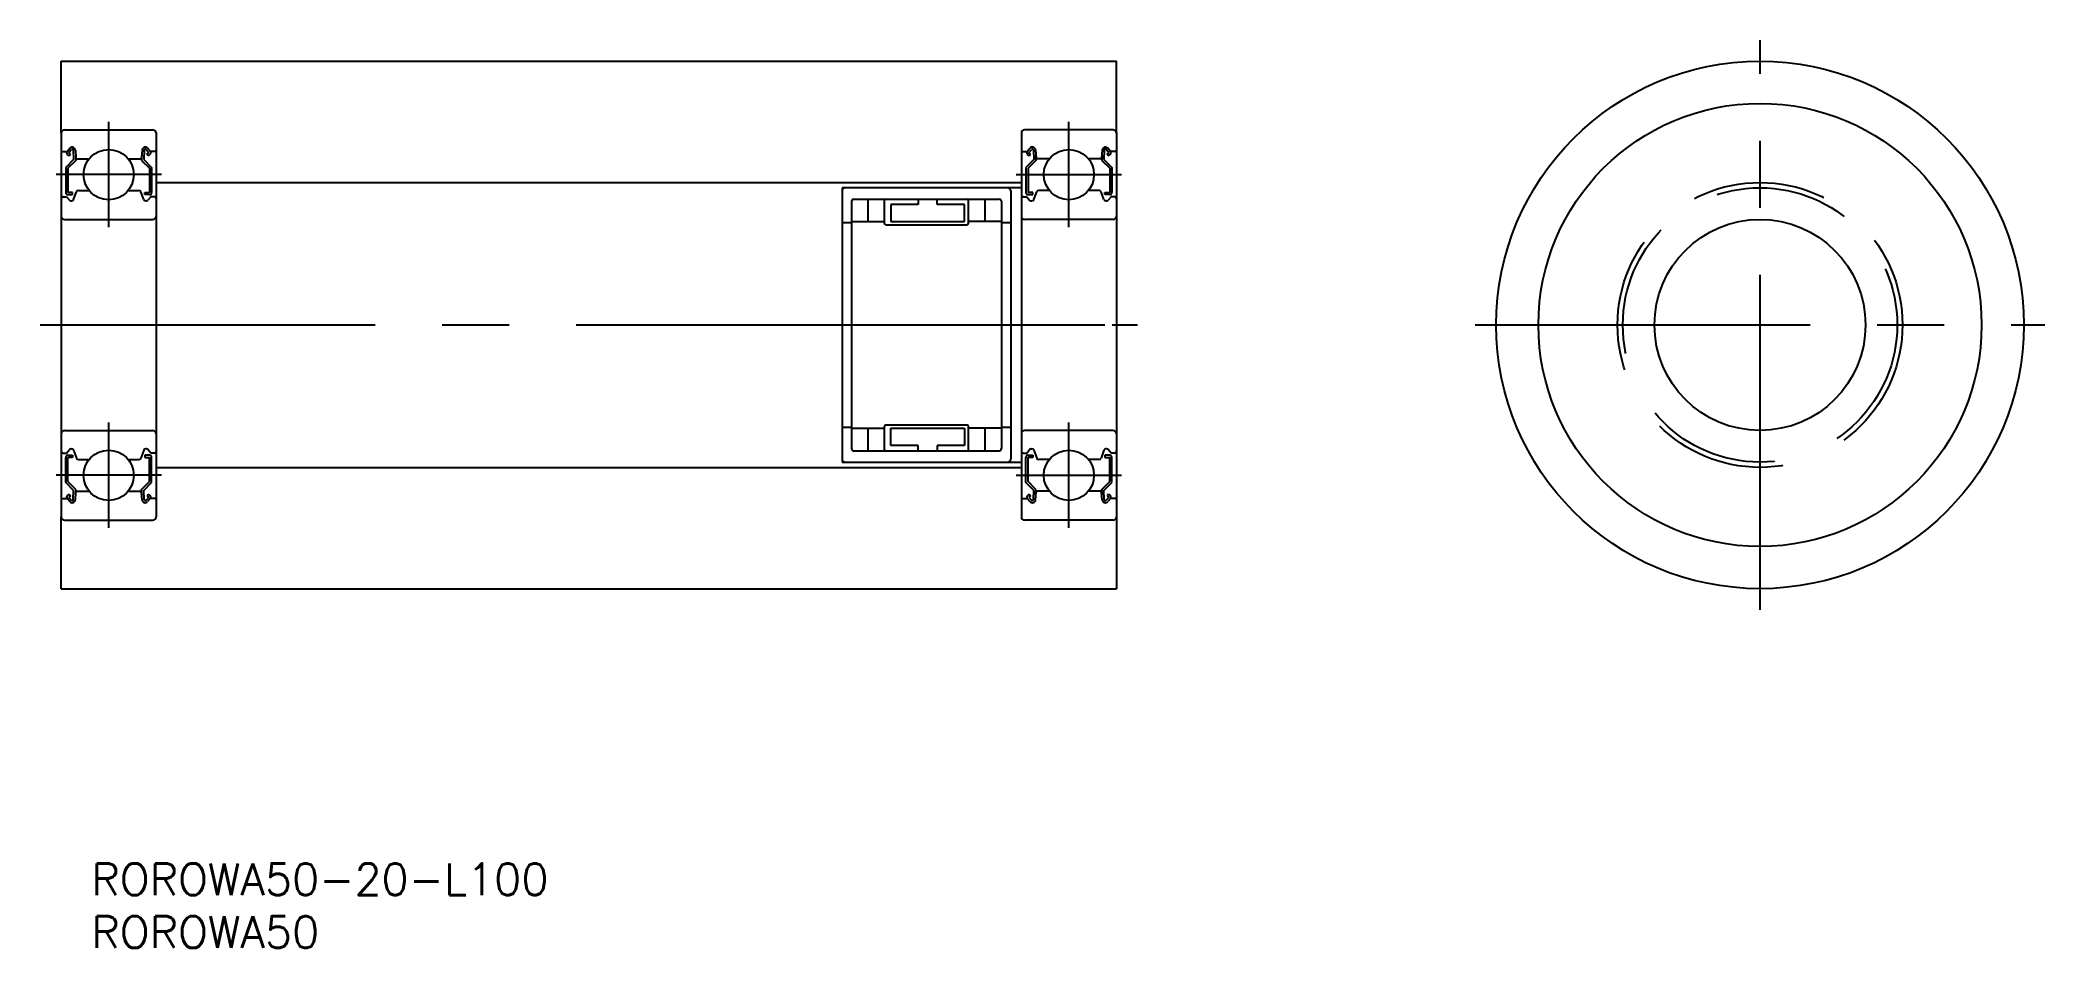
# Model space of a CAD drawing. Extents: x -2 to 188, y -59 to 27.
import ezdxf

# ---------------------------------------------------------------- set-up
doc = ezdxf.new("R2010")
doc.units = 0
doc.linetypes.add('CENTER', pattern=[50.8, 31.75, -6.35, 6.35, -6.35])
doc.linetypes.add('DASHED', pattern=[19.05, 12.7, -6.35])
doc.layers.get('0').update_dxf_attribs({"linetype": 'CONTINUOUS'})
doc.layers.add('CENTER', color=1, linetype='CENTER')
doc.styles.get("Standard").update_dxf_attribs({"font": 'txt.shx', "height": 3, "bigfont": 'bigfont.shx'})

# ---------------------------------------------------------------- blocks, each defined once
blk = doc.blocks.new('*U15')
at = {"color": 7, "linetype": 'CONTINUOUS'}
blk.add_text('ROROWA50-20-L100', height=3, dxfattribs=at).set_placement((2.85, -54.04))
blk = doc.blocks.new('*U16')
at = {"color": 7, "linetype": 'CONTINUOUS'}
blk.add_text('ROROWA50', height=3, dxfattribs=at).set_placement((2.85, -59.05))

msp = doc.modelspace()

# ---------------------------------------------------------------- linework, layer by layer
at = {"color": 7, "linetype": 'CONTINUOUS'}
for p, q in [((0, 18.2), (0, 25)), ((0, 25), (100, 25)), ((100, 18.2), (100, 25)), ((9, 13.5), (91, 13.5)), ((91, 13), (74, 13)), ((74, 13), (74, -13)), ((74.9, 11.72), (74.9, -11.72)), ((75.1, 11.92), (88.9, 11.92)), ((76.45, 11.92, 0.56), (76.45, 9.8, 0.56)), ((78, 11.92), (78, 9.65)), ((86, 9.65), (86, 11.92)), ((87.55, 11.92), (87.55, 9.8)), ((89.1, 11.72), (89.1, -11.72)), ((90, 12.7), (90, -12.7)), ((74, 9.7), (74.9, 9.7)), ((74.9, 9.8, -0.08), (78, 9.8, 1.21)), ((78.15, 9.5), (85.85, 9.5)), ((89.1, 9.8), (86, 9.8)), ((89.1, 9.7), (90, 9.7)), ((74, -9.7), (74.9, -9.7)), ((74.9, -9.8, 0.08), (78, -9.8, -1.21)), ((76.45, -9.8, -0.56), (76.45, -11.93, -0.56)), ((78, -9.65), (78, -11.93)), ((85.85, -9.5), (78.15, -9.5)), ((86, -11.93), (86, -9.65)), ((89.1, -9.8, -0.08), (86, -9.8, 1.21)), ((87.55, -9.8, 0.56), (87.55, -11.93, 0.56)), ((89.1, -9.7), (90, -9.7)), ((74, -13), (91, -13)), ((75.1, -11.93), (88.9, -11.93)), ((9, -13.5), (91, -13.5)), ((0, -25), (0, -18.2)), ((100, -18.2), (100, -25)), ((0, -25), (100, -25))]:
    msp.add_line(p, q, dxfattribs=at)
for p, q in [((0, 18.2), (0, -18.2)), ((0.3, 18.5), (8.7, 18.5)), ((9, 18.2), (9, -18.2)), ((91, 18.2), (91, -18.2)), ((99.7, 18.5), (91.3, 18.5)), ((100, 18.2), (100, -18.2)), ((0.1, 16.45), (0.56, 16.45)), ((1.18, 15.68), (0.43, 14.93)), ((0.56, 16.45), (0.81, 16.75)), ((0.74, 16.04), (0.58, 16.17)), ((1.38, 15.6), (0.63, 14.85)), ((0.71, 16.32), (0.96, 16.62)), ((0.87, 16.19), (0.71, 16.32)), ((0.74, 16.04), (0.87, 16.19)), ((1.14, 16.56), (1.18, 15.68)), ((1.34, 16.58), (1.4, 15.84)), ((1.38, 16.07), (1.38, 15.6)), ((1.5, 15.75), (2.65, 15.75)), ((6.35, 15.75), (7.5, 15.75)), ((7.66, 16.57), (7.6, 15.84)), ((7.62, 16.07), (7.62, 15.6)), ((7.62, 15.6), (8.37, 14.85)), ((7.86, 16.56), (7.82, 15.68)), ((7.82, 15.68), (8.57, 14.93)), ((8.29, 16.32), (8.04, 16.61)), ((8.13, 16.19), (8.29, 16.32)), ((8.26, 16.04), (8.13, 16.19)), ((8.44, 16.45), (8.19, 16.74)), ((8.26, 16.04), (8.41, 16.17)), ((8.9, 16.45), (8.44, 16.45)), ((91.1, 16.45), (91.56, 16.45)), ((92.18, 15.68), (91.43, 14.93)), ((91.56, 16.45), (91.81, 16.74)), ((91.74, 16.04), (91.59, 16.17)), ((92.38, 15.6), (91.63, 14.85)), ((91.71, 16.32), (91.96, 16.61)), ((91.87, 16.19), (91.71, 16.32)), ((91.74, 16.04), (91.87, 16.19)), ((92.14, 16.56), (92.18, 15.68)), ((92.34, 16.57), (92.4, 15.84)), ((92.38, 16.07), (92.38, 15.6)), ((93.65, 15.75), (92.5, 15.75)), ((98.5, 15.75), (97.35, 15.75)), ((98.66, 16.58), (98.6, 15.84)), ((98.62, 16.07), (98.62, 15.6)), ((98.62, 15.6), (99.37, 14.85)), ((98.86, 16.56), (98.82, 15.68)), ((98.82, 15.68), (99.57, 14.93)), ((99.29, 16.32), (99.04, 16.62)), ((99.13, 16.19), (99.29, 16.32)), ((99.26, 16.04), (99.13, 16.19)), ((99.44, 16.45), (99.19, 16.75)), ((99.26, 16.04), (99.42, 16.17)), ((99.9, 16.45), (99.44, 16.45)), ((0.43, 14.93), (0.43, 12.55)), ((0.63, 14.85), (0.63, 12.55)), ((8.37, 14.85), (8.37, 12.55)), ((8.57, 14.93), (8.57, 12.55)), ((91.43, 14.93), (91.43, 12.55)), ((91.63, 14.85), (91.63, 12.55)), ((99.37, 14.85), (99.37, 12.55)), ((99.57, 14.93), (99.57, 12.55)), ((0.2, 12.15), (0.5, 12.15)), ((0.5, 12.15), (0.78, 11.82)), ((1.08, 12.55), (0.63, 12.55)), ((0.63, 12.35), (1.08, 12.35)), ((0.93, 11.75), (0.99, 11.75)), ((1.08, 12.35), (1.08, 12.55)), ((1.18, 11.88), (1.45, 12.62)), ((1.64, 12.75), (2.65, 12.75)), ((6.35, 12.75), (7.36, 12.75)), ((7.82, 11.88), (7.55, 12.62)), ((7.92, 12.55), (8.37, 12.55)), ((7.92, 12.35), (7.92, 12.55)), ((8.37, 12.35), (7.92, 12.35)), ((8.07, 11.75), (8.01, 11.75)), ((8.5, 12.15), (8.22, 11.82)), ((8.8, 12.15), (8.5, 12.15)), ((91.2, 12.15), (91.5, 12.15)), ((91.5, 12.15), (91.78, 11.82)), ((92.08, 12.55), (91.63, 12.55)), ((91.63, 12.35), (92.08, 12.35)), ((91.93, 11.75), (91.99, 11.75)), ((92.08, 12.35), (92.08, 12.55)), ((92.18, 11.88), (92.45, 12.62)), ((93.65, 12.75), (92.64, 12.75)), ((98.36, 12.75), (97.35, 12.75)), ((98.82, 11.88), (98.55, 12.62)), ((98.92, 12.55), (99.37, 12.55)), ((98.92, 12.35), (98.92, 12.55)), ((99.37, 12.35), (98.92, 12.35)), ((99.07, 11.75), (99.01, 11.75)), ((99.5, 12.15), (99.22, 11.82)), ((99.8, 12.15), (99.5, 12.15)), ((0.3, 10), (8.7, 10)), ((99.7, 10), (91.3, 10)), ((0.3, -10), (8.7, -10)), ((99.7, -10), (91.3, -10)), ((0.2, -12.15), (0.5, -12.15)), ((0.43, -14.93), (0.43, -12.55)), ((0.5, -12.15), (0.78, -11.82)), ((0.63, -12.35), (1.08, -12.35)), ((0.63, -14.85), (0.63, -12.55)), ((1.08, -12.55), (0.63, -12.55)), ((0.93, -11.75), (0.99, -11.75)), ((1.08, -12.35), (1.08, -12.55)), ((1.18, -11.88), (1.45, -12.62)), ((1.64, -12.75), (2.65, -12.75)), ((1.89, -12.75), (1.89, -12.75)), ((2.14, -12.75), (2.14, -12.75)), ((6.35, -12.75), (7.36, -12.75)), ((7.82, -11.88), (7.55, -12.62)), ((8.37, -12.35), (7.92, -12.35)), ((7.92, -12.35), (7.92, -12.55)), ((7.92, -12.55), (8.37, -12.55)), ((8.07, -11.75), (8.01, -11.75)), ((8.5, -12.15), (8.22, -11.82)), ((8.37, -14.85), (8.37, -12.55)), ((8.8, -12.15), (8.5, -12.15)), ((8.57, -14.93), (8.57, -12.55)), ((91.2, -12.15), (91.5, -12.15)), ((91.43, -14.93), (91.43, -12.55)), ((91.5, -12.15), (91.78, -11.82)), ((91.63, -12.35), (92.08, -12.35)), ((91.63, -14.85), (91.63, -12.55)), ((92.08, -12.55), (91.63, -12.55)), ((91.93, -11.75), (91.99, -11.75)), ((92.08, -12.35), (92.08, -12.55)), ((92.18, -11.88), (92.45, -12.62)), ((93.65, -12.75), (92.64, -12.75)), ((98.36, -12.75), (97.35, -12.75)), ((97.86, -12.75), (97.86, -12.75)), ((98.11, -12.75), (98.11, -12.75)), ((98.82, -11.88), (98.55, -12.62)), ((99.37, -12.35), (98.92, -12.35)), ((98.92, -12.35), (98.92, -12.55)), ((98.92, -12.55), (99.37, -12.55)), ((99.07, -11.75), (99.01, -11.75)), ((99.5, -12.15), (99.22, -11.82)), ((99.37, -14.85), (99.37, -12.55)), ((99.8, -12.15), (99.5, -12.15)), ((99.57, -14.93), (99.57, -12.55)), ((1.18, -15.68), (0.43, -14.93)), ((1.38, -15.6), (0.63, -14.85)), ((7.62, -15.6), (8.37, -14.85)), ((7.82, -15.68), (8.57, -14.93)), ((92.18, -15.68), (91.43, -14.93)), ((92.38, -15.6), (91.63, -14.85)), ((98.62, -15.6), (99.37, -14.85)), ((98.82, -15.68), (99.57, -14.93)), ((0.1, -16.45), (0.56, -16.45)), ((0.56, -16.45), (0.81, -16.75)), ((0.74, -16.04), (0.58, -16.17)), ((0.87, -16.19), (0.71, -16.32)), ((0.71, -16.32), (0.96, -16.62)), ((0.74, -16.04), (0.87, -16.19)), ((1.14, -16.56), (1.18, -15.68)), ((1.34, -16.58), (1.4, -15.84)), ((1.38, -16.07), (1.38, -15.6)), ((1.5, -15.75), (2.65, -15.75)), ((6.35, -15.75), (7.5, -15.75)), ((7.66, -16.57), (7.6, -15.84)), ((7.62, -16.07), (7.62, -15.6)), ((7.86, -16.56), (7.82, -15.68)), ((8.29, -16.32), (8.04, -16.61)), ((8.26, -16.04), (8.13, -16.19)), ((8.13, -16.19), (8.29, -16.32)), ((8.44, -16.45), (8.19, -16.74)), ((8.26, -16.04), (8.41, -16.17)), ((8.9, -16.45), (8.44, -16.45)), ((91.1, -16.45), (91.56, -16.45)), ((91.56, -16.45), (91.81, -16.74)), ((91.74, -16.04), (91.59, -16.17)), ((91.87, -16.19), (91.71, -16.32)), ((91.71, -16.32), (91.96, -16.61)), ((91.74, -16.04), (91.87, -16.19)), ((92.14, -16.56), (92.18, -15.68)), ((92.34, -16.57), (92.4, -15.84)), ((92.38, -16.07), (92.38, -15.6)), ((93.65, -15.75), (92.5, -15.75)), ((98.5, -15.75), (97.35, -15.75)), ((98.66, -16.58), (98.6, -15.84)), ((98.62, -16.07), (98.62, -15.6)), ((98.86, -16.56), (98.82, -15.68)), ((99.29, -16.32), (99.04, -16.62)), ((99.26, -16.04), (99.13, -16.19)), ((99.13, -16.19), (99.29, -16.32)), ((99.44, -16.45), (99.19, -16.75)), ((99.26, -16.04), (99.42, -16.17)), ((99.9, -16.45), (99.44, -16.45)), ((0.3, -18.5), (8.7, -18.5)), ((99.7, -18.5), (91.3, -18.5))]:
    msp.add_line(p, q)
at = {"color": 3, "linetype": 'DASHED'}
for p, q in [((81.22, 11.42), (78.62, 11.42)), ((78.62, 11.42), (78.62, 9.8)), ((81.22, 11.92), (81.22, 11.42)), ((83.02, 11.42), (83.02, 11.92)), ((85.62, 11.42), (83.02, 11.42)), ((85.62, 9.8), (85.62, 11.42)), ((78.62, 9.8), (85.62, 9.8)), ((78.62, -11.42), (78.62, -9.8)), ((78.62, -9.8), (85.62, -9.8)), ((85.62, -9.8), (85.62, -11.42)), ((81.22, -11.42), (78.62, -11.42)), ((81.22, -11.93), (81.22, -11.42)), ((85.62, -11.42), (83.02, -11.42)), ((83.02, -11.42), (83.02, -11.93))]:
    msp.add_line(p, q, dxfattribs=at)
at = {"color": 3, "linetype": 'CONTINUOUS'}
msp.add_line((77.96, 9.8), (78, 9.84), dxfattribs=at)
at = {"color": 7, "linetype": 'CONTINUOUS'}
for radius in [25, 21, 10]:
    msp.add_circle((161, 0), radius, dxfattribs=at)
for centre in [(4.5, 14.25), (95.5, 14.25), (4.5, -14.25), (95.5, -14.25)]:
    msp.add_circle(centre, 2.38)
at = {"color": 3, "linetype": 'DASHED'}
for radius in [13.5, 13]:
    msp.add_circle((161, 0), radius, dxfattribs=at)
for centre, radius, start, end in [((0.3, 18.2), 0.3, 90, 180), ((8.7, 18.2), 0.3, 0, 90), ((91.3, 18.2), 0.3, 90, 180), ((99.7, 18.2), 0.3, 0, 90), ((0.1, 16.55), 0.1, 180, 270), ((0.71, 16.32), 0.2, 140.001, 230.0801), ((1.04, 16.55), 0.3, 4.9967, 140.001), ((1.04, 16.56), 0.1, 2.8199, 140.0012), ((1.5, 15.85), 0.1, 184.9967, 269.9995), ((7.5, 15.85), 0.1, 269.9995, 354.8557), ((7.96, 16.55), 0.303, 40.0459, 175.0792), ((7.96, 16.55), 0.103, 39.874, 175.0048), ((8.29, 16.32), 0.2, 309.9138, 40.1318), ((8.9, 16.55), 0.1, 269.9995, 359.9913), ((91.1, 16.55), 0.1, 180.0087, 270.0005), ((91.71, 16.32), 0.2, 139.8682, 230.0862), ((92.04, 16.55), 0.303, 4.9208, 139.9541), ((92.04, 16.55), 0.103, 4.9952, 140.126), ((92.5, 15.85), 0.1, 185.1443, 270.0005), ((98.5, 15.85), 0.1, 270.0005, 355.0033), ((98.96, 16.55), 0.3, 39.999, 175.0033), ((98.96, 16.56), 0.1, 39.9988, 177.1801), ((99.29, 16.32), 0.2, 309.9199, 39.999), ((99.9, 16.55), 0.1, 270, 0), ((0.2, 11.95), 0.2, 90, 180), ((0.63, 12.55), 0.2, 180, 270), ((0.93, 11.95), 0.2, 219.9921, 270), ((0.99, 11.95), 0.2, 270, 339.9919), ((1.64, 12.55), 0.2, 90, 159.9919), ((7.36, 12.55), 0.2, 19.8845, 90.0002), ((8.01, 11.95), 0.2, 199.8883, 269.9998), ((8.07, 11.95), 0.2, 269.9998, 319.8616), ((8.37, 12.55), 0.2, 269.9998, 359.9956), ((8.8, 11.95), 0.2, 359.9956, 90.0002), ((91.2, 11.95), 0.2, 89.9998, 180.0044), ((91.63, 12.55), 0.2, 180.0044, 270.0002), ((91.93, 11.95), 0.2, 220.1384, 270.0002), ((91.99, 11.95), 0.2, 270.0002, 340.1117), ((92.64, 12.55), 0.2, 89.9998, 160.1155), ((98.36, 12.55), 0.2, 20.0081, 90), ((99.01, 11.95), 0.2, 200.0081, 270), ((99.07, 11.95), 0.2, 270, 320.0079), ((99.37, 12.55), 0.2, 270, 0), ((99.8, 11.95), 0.2, 0, 90), ((0.3, 10.3), 0.3, 180, 270), ((8.7, 10.3), 0.3, 270, 0), ((91.3, 10.3), 0.3, 180, 270), ((99.7, 10.3), 0.3, 270, 0), ((0.3, -10.3), 0.3, 90, 180), ((8.7, -10.3), 0.3, 0, 90), ((91.3, -10.3), 0.3, 90, 180), ((99.7, -10.3), 0.3, 0, 90), ((0.2, -11.95), 0.2, 180, 270), ((0.63, -12.55), 0.2, 90, 180), ((0.93, -11.95), 0.2, 90, 140.0079), ((0.99, -11.95), 0.2, 20.0081, 90), ((1.64, -12.55), 0.2, 200.0081, 270), ((7.36, -12.55), 0.2, 269.9998, 340.1155), ((8.01, -11.95), 0.2, 90.0002, 160.1117), ((8.07, -11.95), 0.2, 40.1384, 90.0002), ((8.37, -12.55), 0.2, 0.0044, 90.0002), ((8.8, -11.95), 0.2, 269.9998, 0.0044), ((91.2, -11.95), 0.2, 179.9956, 270.0002), ((91.63, -12.55), 0.2, 89.9998, 179.9956), ((91.93, -11.95), 0.2, 89.9998, 139.8616), ((91.99, -11.95), 0.2, 19.8883, 89.9998), ((92.64, -12.55), 0.2, 199.8845, 270.0002), ((98.36, -12.55), 0.2, 270, 339.9919), ((99.01, -11.95), 0.2, 90, 159.9919), ((99.07, -11.95), 0.2, 39.9921, 90), ((99.37, -12.55), 0.2, 0, 90), ((99.8, -11.95), 0.2, 270, 0), ((0.1, -16.55), 0.1, 90, 180), ((0.71, -16.32), 0.2, 129.9199, 219.999), ((1.04, -16.55), 0.3, 219.999, 355.0033), ((1.04, -16.56), 0.1, 219.9988, 357.1801), ((1.5, -15.85), 0.1, 90.0005, 175.0033), ((7.5, -15.85), 0.1, 5.1443, 90.0005), ((7.96, -16.55), 0.303, 184.9207, 319.9541), ((7.96, -16.55), 0.103, 184.9952, 320.126), ((8.29, -16.32), 0.2, 319.8682, 50.0862), ((8.9, -16.55), 0.1, 0.0087, 90.0005), ((91.71, -16.32), 0.2, 129.9138, 220.1318), ((92.04, -16.55), 0.303, 220.0459, 355.0793), ((92.04, -16.55), 0.103, 219.874, 355.0048), ((92.5, -15.85), 0.1, 89.9995, 174.8557), ((98.5, -15.85), 0.1, 4.9967, 89.9995), ((98.96, -16.55), 0.3, 184.9967, 320.001), ((98.96, -16.56), 0.1, 182.8199, 320.0012), ((99.29, -16.32), 0.2, 320.001, 50.0801), ((99.9, -16.55), 0.1, 0, 90), ((0.3, -18.2), 0.3, 180, 270), ((8.7, -18.2), 0.3, 270, 0), ((91.3, -18.2), 0.3, 180, 270), ((99.7, -18.2), 0.3, 270, 0)]:
    msp.add_arc(centre, radius, start, end)
at = {"color": 7, "linetype": 'CONTINUOUS'}
for centre, radius, start, end in [((74.3, 12.7), 0.3, 90, 180), ((75.1, 11.72), 0.2, 90, 180), ((78.15, 11.78), 0.15, 90, 180), ((85.85, 11.78), 0.15, 0, 90), ((88.9, 11.72), 0.2, 0, 90), ((89.7, 12.7), 0.3, 0, 90), ((78.15, 9.65), 0.15, 180, 270), ((85.85, 9.65), 0.15, 270, 0), ((78.15, -9.65), 0.15, 90, 180), ((85.85, -9.65), 0.15, 0, 90), ((74.3, -12.7), 0.3, 180, 270), ((75.1, -11.72), 0.2, 180, 270), ((78.15, -11.78), 0.15, 180, 270), ((85.85, -11.78), 0.15, 270, 0), ((88.9, -11.72), 0.2, 270, 0), ((89.7, -12.7), 0.3, 270, 0)]:
    msp.add_arc(centre, radius, start, end, dxfattribs=at)
at = {"layer": 'CENTER', "color": 1, "linetype": 'CENTER'}
for p, q in [((161, -27), (161, 27)), ((4.5, 9.26), (4.5, 19.24)), ((95.5, 9.26), (95.5, 19.24)), ((9.49, 14.25), (-0.49, 14.25)), ((90.51, 14.25), (100.49, 14.25)), ((-2, 0), (102, 0)), ((68.91, 0), (98.91, 0)), ((134, 0), (188, 0)), ((4.5, -19.24), (4.5, -9.26)), ((95.5, -19.24), (95.5, -9.26)), ((9.49, -14.25), (-0.49, -14.25)), ((90.51, -14.25), (100.49, -14.25))]:
    msp.add_line(p, q, dxfattribs=at)

# ---------------------------------------------------------------- block references
at = {"color": 7, "linetype": 'CONTINUOUS'}
for name in ['*U15', '*U16']:
    msp.add_blockref(name, (0, 0), dxfattribs=at)

doc.saveas('drawing.dxf')
